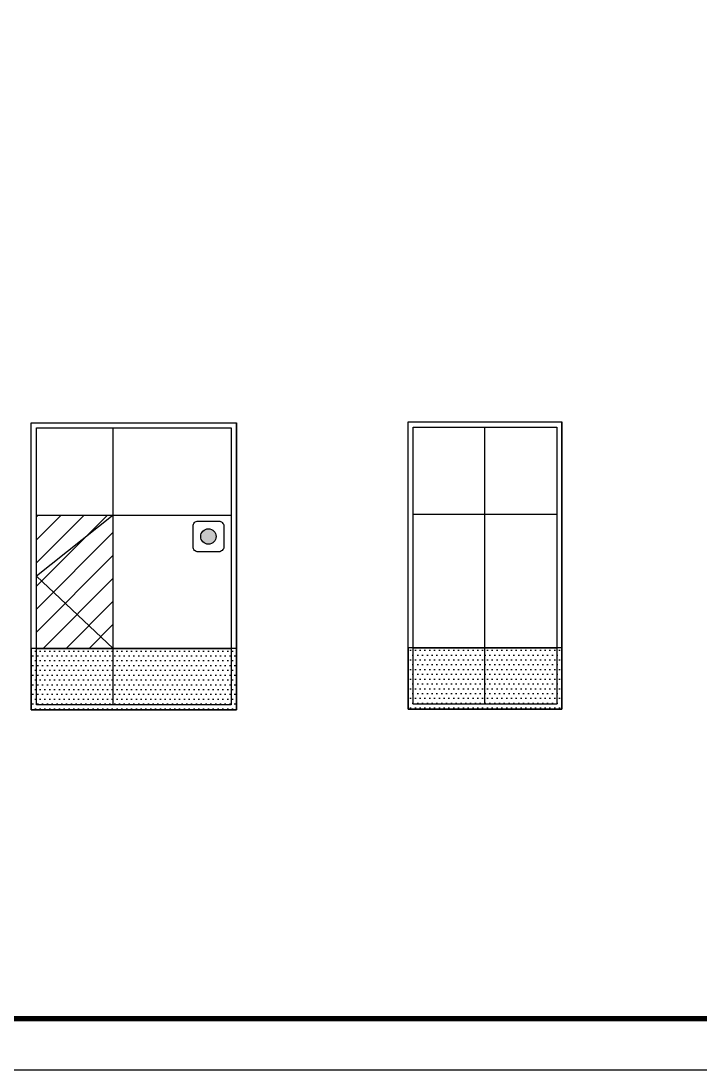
# Model space of a CAD drawing. Extents: x 5412679 to 5683609, y 301830 to 763830.
# Drawn here: x 5646426 to 5653046, y 319521 to 329745 of the extents above; entities that cross this region are included whole.
import ezdxf

# ---------------------------------------------------------------- set-up
doc = ezdxf.new("R2010")
doc.units = 0
doc.header["$LTSCALE"] = 1000
doc.header["$MEASUREMENT"] = 0
for name, color, linetype in [('$dl$', 255, 'Continuous'), ('PUB_TITLE', 4, 'Continuous'), ('玻璃', 155, 'Continuous')]:
    doc.layers.add(name, color=color, linetype=linetype)

msp = doc.modelspace()

# ---------------------------------------------------------------- hatches: boundary and pattern name
at = {"layer": '$dl$', "linetype": 'ByBlock'}
h = msp.add_hatch(color=1, dxfattribs=at)
edge = h.paths.add_edge_path()
edge.add_arc((5648253, 324721), 75, 0, 360)
h = msp.add_hatch(dxfattribs=at)
h.set_pattern_fill('松散材料', color=256, scale=25, style=0)
h.set_pattern_definition([(0, (-20973, -262473.5), (23.4375, 46.875), [0, -46.875])])
h.paths.add_polyline_path([(5646526, 323030), (5648526, 323030), (5648526, 323630), (5646526, 323630)])
h = msp.add_hatch(dxfattribs=at)
h.set_pattern_fill('松散材料', color=256, scale=25, style=0)
h.set_pattern_definition([(0, (-17550, -262466), (23.4375, 46.875), [0, -46.875])])
h.paths.add_polyline_path([(5650199, 323037), (5651699, 323037), (5651699, 323637), (5650199, 323637)])
at = {"linetype": 'ByBlock'}
h = msp.add_hatch(dxfattribs=at)
h.set_pattern_fill('ANSI31', color=256, scale=100, style=0)
h.set_pattern_definition([(45, (-37778, -262473.5), (-112.2532015, 112.2532015), [])])
h.paths.add_polyline_path([(5646576, 323630), (5647326, 323630), (5647326, 324930), (5646576, 324930)])
h.paths.add_polyline_path([(5648103, 324621), (5648303, 324821, -1), (5648403, 324821), (5648203, 324621, -1)], flags=17)

# ---------------------------------------------------------------- linework, layer by layer
at = {"layer": '$dl$', "color": 1, "linetype": 'ByBlock'}
msp.add_lwpolyline([(5648403, 324821), (5648403, 324621, -0.414214), (5648353, 324571), (5648153, 324571, -0.414214), (5648103, 324621), (5648103, 324821, -0.414214), (5648153, 324871), (5648353, 324871, -0.414214)], format="xyb", close=True, dxfattribs=at)
msp.add_circle((5648253, 324721), 75, dxfattribs=at)
at = {"linetype": 'ByBlock'}
for p, q in [((5648526, 323030), (5648526, 325830)), ((5651699, 323037), (5651699, 325837))]:
    msp.add_line(p, q, dxfattribs=at)
for points in [[(5646526, 325830), (5648526, 325830), (5648526, 323030), (5646526, 323030)], [(5650199, 325837), (5651699, 325837), (5651699, 323037), (5650199, 323037)]]:
    msp.add_lwpolyline(points, close=True, dxfattribs=at)
msp.add_lwpolyline([(5647326, 324930), (5646576, 324333), (5647326, 323630)], dxfattribs=at)
at = {"color": 251, "linetype": 'ByBlock'}
for points in [[(5646526, 323030), (5648526, 323030), (5648526, 323630), (5646526, 323630)], [(5650199, 323037), (5651699, 323037), (5651699, 323637), (5650199, 323637)]]:
    msp.add_lwpolyline(points, close=True, dxfattribs=at)
at = {"layer": 'PUB_TITLE', "linetype": 'ByBlock'}
msp.add_lwpolyline([(5627904, 319521), (5665054, 319521), (5665054, 340521), (5627904, 340521)], close=True, dxfattribs=at)
at = {"layer": 'PUB_TITLE', "linetype": 'ByBlock', "const_width": 50}
msp.add_lwpolyline([(5629154, 320021), (5664554, 320021), (5664554, 340021), (5629154, 340021)], close=True, dxfattribs=at)
at = {"layer": '玻璃', "linetype": 'ByBlock'}
for p, q in [((5647326, 323080), (5647326, 325780)), ((5650949, 323087), (5650949, 325787)), ((5646576, 324930), (5648476, 324930)), ((5650249, 324937), (5651649, 324937)), ((5646576, 323630), (5648476, 323630)), ((5650249, 323637), (5651649, 323637))]:
    msp.add_line(p, q, dxfattribs=at)
for points in [[(5646576, 325780), (5648476, 325780), (5648476, 323080), (5646576, 323080)], [(5650249, 325787), (5651649, 325787), (5651649, 323087), (5650249, 323087)]]:
    msp.add_lwpolyline(points, close=True, dxfattribs=at)

doc.saveas('drawing.dxf')
